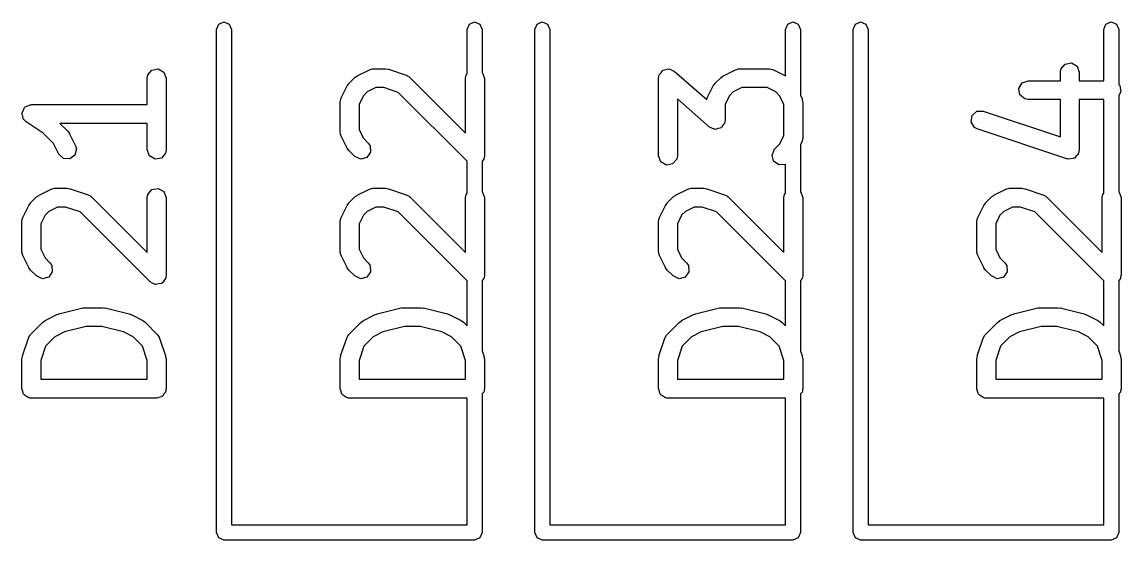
# Model space of a CAD drawing. Extents: x 44 to 268, y -129 to -26.
# Drawn here: x 141.91 to 150.68, y -101.35 to -97.22 of the extents above; entities that cross this region are included whole.
import ezdxf

# ---------------------------------------------------------------- set-up
doc = ezdxf.new("R2010")
doc.units = 0
doc.layers.add('BLACK', color=7, linetype='CONTINUOUS')

msp = doc.modelspace()

# ---------------------------------------------------------------- linework, layer by layer
at = {"layer": 'BLACK', "linetype": 'CONTINUOUS'}
for p, q in [((143.466, -97.284), (143.484, -97.2416)), ((143.484, -97.2416), (143.526, -97.224)), ((143.526, -97.224), (143.568, -97.2416)), ((143.568, -97.2416), (143.586, -97.284)), ((145.466, -97.284), (145.484, -97.2416)), ((145.484, -97.2416), (145.526, -97.224)), ((145.526, -97.224), (145.568, -97.2416)), ((145.568, -97.2416), (145.586, -97.284)), ((146.006, -97.284), (146.024, -97.2416)), ((146.024, -97.2416), (146.066, -97.224)), ((146.066, -97.224), (146.108, -97.2416)), ((146.108, -97.2416), (146.126, -97.284)), ((148.006, -97.284), (148.024, -97.2416)), ((148.024, -97.2416), (148.066, -97.224)), ((148.066, -97.224), (148.108, -97.2416)), ((148.108, -97.2416), (148.126, -97.284)), ((148.546, -97.284), (148.564, -97.2416)), ((148.564, -97.2416), (148.606, -97.224)), ((148.606, -97.224), (148.648, -97.2416)), ((148.648, -97.2416), (148.666, -97.284)), ((150.546, -97.284), (150.564, -97.2416)), ((150.564, -97.2416), (150.606, -97.224)), ((150.606, -97.224), (150.648, -97.2416)), ((150.648, -97.2416), (150.666, -97.284)), ((143.466, -101.294), (143.466, -97.284)), ((143.586, -97.284), (143.586, -101.234)), ((145.466, -97.6371), (145.466, -97.284)), ((145.586, -97.284), (145.586, -97.6238)), ((146.006, -101.294), (146.006, -97.284)), ((146.126, -97.284), (146.126, -101.234)), ((148.006, -97.6522), (148.006, -97.284)), ((148.126, -97.284), (148.126, -97.8096)), ((148.546, -101.294), (148.546, -97.284)), ((148.666, -97.284), (148.666, -101.234)), ((150.546, -97.6923), (150.546, -97.284)), ((150.666, -97.284), (150.666, -97.7235)), ((142.918, -97.6464), (142.951, -97.6071)), ((142.951, -97.6071), (143.002, -97.5982)), ((143.002, -97.5982), (143.046, -97.6239)), ((144.59, -97.6526), (144.686, -97.605)), ((144.686, -97.605), (144.711, -97.5976)), ((144.711, -97.5976), (144.715, -97.5986)), ((144.715, -97.5986), (144.719, -97.5971)), ((144.719, -97.5971), (144.814, -97.5971)), ((144.814, -97.5971), (144.836, -97.601)), ((144.836, -97.601), (144.838, -97.6009)), ((144.838, -97.6009), (144.981, -97.6486)), ((147.027, -97.6117), (147.031, -97.6071)), ((147.031, -97.6071), (147.051, -97.6036)), ((147.051, -97.6036), (147.07, -97.5971)), ((147.07, -97.5971), (147.076, -97.5993)), ((147.076, -97.5993), (147.082, -97.5982)), ((147.082, -97.5982), (147.099, -97.6083)), ((147.099, -97.6083), (147.118, -97.6157)), ((147.511, -97.6526), (147.607, -97.605)), ((147.607, -97.605), (147.631, -97.5976)), ((147.631, -97.5976), (147.636, -97.5986)), ((147.636, -97.5986), (147.64, -97.5971)), ((147.64, -97.5971), (147.878, -97.5971)), ((147.878, -97.5971), (147.904, -97.6016)), ((147.904, -97.6016), (147.907, -97.6045)), ((147.907, -97.6045), (147.912, -97.605)), ((147.912, -97.605), (148.006, -97.6522)), ((150.2, -97.6245), (150.205, -97.5988)), ((150.205, -97.5988), (150.238, -97.5595)), ((150.238, -97.5595), (150.288, -97.5506)), ((150.288, -97.5506), (150.333, -97.5763)), ((150.333, -97.5763), (150.35, -97.6245)), ((142.914, -97.6721), (142.918, -97.6464)), ((142.914, -97.8828), (142.914, -97.6721)), ((143.046, -97.6239), (143.064, -97.6721)), ((143.064, -97.6721), (143.064, -98.2435)), ((144.523, -97.7143), (144.571, -97.6667)), ((144.571, -97.6667), (144.589, -97.6538)), ((144.589, -97.6538), (144.59, -97.6526)), ((144.981, -97.6486), (145.004, -97.661)), ((145.004, -97.661), (145.006, -97.6648)), ((145.006, -97.6648), (145.01, -97.6667)), ((145.01, -97.6667), (145.454, -98.1101)), ((145.454, -97.6721), (145.458, -97.6464)), ((145.454, -98.1101), (145.454, -97.6721)), ((145.458, -97.6464), (145.466, -97.6371)), ((145.586, -97.6238), (145.586, -97.6239)), ((145.586, -97.6239), (145.604, -97.6721)), ((145.604, -97.6721), (145.604, -98.2911)), ((146.994, -97.6721), (146.996, -97.661)), ((146.994, -98.2911), (146.994, -97.6721)), ((146.995, -97.6575), (146.997, -97.6549)), ((146.996, -97.661), (146.995, -97.6575)), ((146.997, -97.6549), (146.998, -97.6464)), ((146.998, -97.6464), (147.011, -97.631)), ((147.011, -97.631), (147.022, -97.6137)), ((147.022, -97.6137), (147.027, -97.6117)), ((147.118, -97.6157), (147.378, -97.8431)), ((147.444, -97.7143), (147.492, -97.6667)), ((147.492, -97.6667), (147.51, -97.6538)), ((147.51, -97.6538), (147.511, -97.6526)), ((149.894, -97.7099), (149.942, -97.6923)), ((149.942, -97.6923), (150.2, -97.6923)), ((150.2, -97.6923), (150.2, -97.6245)), ((150.35, -97.6245), (150.35, -97.6923)), ((150.35, -97.6923), (150.546, -97.6923)), ((144.462, -97.829), (144.509, -97.7338)), ((144.509, -97.7338), (144.523, -97.7158)), ((144.523, -97.7158), (144.523, -97.7143)), ((144.668, -97.7814), (144.638, -97.8118)), ((144.737, -97.7471), (144.668, -97.7814)), ((144.802, -97.7471), (144.737, -97.7471)), ((144.917, -97.7853), (144.802, -97.7471)), ((145.466, -98.3346), (144.917, -97.7853)), ((147.382, -97.829), (147.43, -97.7338)), ((147.43, -97.7338), (147.443, -97.7158)), ((147.443, -97.7158), (147.444, -97.7143)), ((147.589, -97.7814), (147.559, -97.8118)), ((147.658, -97.7471), (147.589, -97.7814)), ((147.86, -97.7471), (147.658, -97.7471)), ((147.929, -97.7814), (147.86, -97.7471)), ((147.959, -97.8118), (147.929, -97.7814)), ((149.868, -97.7543), (149.894, -97.7099)), ((149.877, -97.8048), (149.868, -97.7543)), ((150.666, -97.7235), (150.674, -97.7298)), ((150.682, -97.7804), (150.666, -97.8089)), ((150.674, -97.7298), (150.682, -97.7804)), ((144.454, -97.8626), (144.458, -97.8369)), ((144.454, -98.1007), (144.454, -97.8626)), ((144.458, -97.8369), (144.461, -97.8335)), ((144.461, -97.8335), (144.462, -97.829)), ((144.638, -97.8118), (144.604, -97.8803)), ((147.4, -98.0619), (147.144, -97.8374)), ((147.144, -97.8374), (147.144, -98.2911)), ((147.378, -97.8431), (147.379, -97.8369)), ((147.379, -97.8369), (147.382, -97.8335)), ((147.382, -97.8335), (147.382, -97.829)), ((147.559, -97.8118), (147.525, -97.8803)), ((147.994, -97.8803), (147.959, -97.8118)), ((148.126, -97.8096), (148.136, -97.829)), ((148.136, -97.829), (148.143, -97.854)), ((148.143, -97.854), (148.142, -97.8584)), ((148.142, -97.8584), (148.144, -97.8626)), ((148.144, -97.8626), (148.144, -98.1483)), ((149.916, -97.8378), (149.877, -97.8048)), ((149.942, -97.8423), (149.916, -97.8378)), ((150.2, -97.8423), (149.942, -97.8423)), ((150.2, -98.1395), (150.2, -97.8423)), ((150.546, -97.8423), (150.35, -97.8423)), ((150.35, -97.8423), (150.35, -98.2435)), ((150.546, -98.5895), (150.546, -97.8423)), ((150.666, -97.8089), (150.666, -98.5762)), ((141.914, -97.953), (141.916, -97.949)), ((141.92, -97.9739), (141.914, -97.953)), ((141.915, -97.9448), (141.926, -97.9259)), ((141.916, -97.949), (141.915, -97.9448)), ((141.926, -97.9259), (141.934, -97.906)), ((141.934, -97.906), (141.938, -97.9041)), ((141.938, -97.9041), (141.94, -97.9004)), ((141.94, -97.9004), (141.961, -97.8929)), ((141.961, -97.8929), (141.98, -97.8833)), ((141.98, -97.8833), (141.985, -97.8843)), ((141.985, -97.8843), (141.989, -97.8828)), ((141.989, -97.8828), (142.914, -97.8828)), ((144.604, -97.8803), (144.604, -98.083)), ((147.525, -97.8803), (147.525, -98.0054)), ((147.994, -98.1306), (147.994, -97.8803)), ((149.495, -97.9697), (149.533, -97.9357)), ((149.533, -97.9357), (149.585, -97.9343)), ((149.585, -97.9343), (150.2, -98.1395)), ((141.924, -97.9953), (141.92, -97.9739)), ((141.927, -97.9981), (141.924, -97.9953)), ((141.928, -98.0022), (141.927, -97.9981)), ((141.947, -98.0202), (141.928, -98.0022)), ((142.084, -98.1113), (141.947, -98.0202)), ((142.914, -98.0328), (142.217, -98.0328)), ((142.217, -98.0328), (142.28, -98.0953)), ((142.914, -98.2435), (142.914, -98.0328)), ((147.507, -98.0466), (147.497, -98.0639)), ((147.52, -98.0311), (147.507, -98.0466)), ((147.522, -98.0226), (147.52, -98.0311)), ((147.523, -98.02), (147.522, -98.0226)), ((147.525, -98.0054), (147.523, -98.0165)), ((147.523, -98.0165), (147.523, -98.02)), ((149.488, -98.0205), (149.495, -97.9697)), ((149.514, -98.0642), (149.488, -98.0205)), ((142.165, -98.1927), (142.084, -98.1113)), ((142.28, -98.0953), (142.293, -98.1136)), ((142.293, -98.1136), (142.294, -98.1147)), ((142.294, -98.1147), (142.341, -98.21)), ((144.455, -98.1049), (144.454, -98.1007)), ((144.454, -98.1092), (144.455, -98.1049)), ((144.462, -98.1342), (144.454, -98.1092)), ((144.509, -98.2294), (144.462, -98.1342)), ((144.604, -98.083), (144.638, -98.1515)), ((147.419, -98.0692), (147.4, -98.0619)), ((147.437, -98.0793), (147.419, -98.0692)), ((147.442, -98.0782), (147.437, -98.0793)), ((147.448, -98.0804), (147.442, -98.0782)), ((147.467, -98.0739), (147.448, -98.0804)), ((147.487, -98.0704), (147.467, -98.0739)), ((147.491, -98.0658), (147.487, -98.0704)), ((147.497, -98.0639), (147.491, -98.0658)), ((147.959, -98.1991), (147.994, -98.1306)), ((149.537, -98.0766), (149.514, -98.0642)), ((150.252, -98.3147), (149.537, -98.0766)), ((142.207, -98.2771), (142.165, -98.1927)), ((142.341, -98.21), (142.349, -98.2349)), ((144.638, -98.1515), (144.677, -98.1905)), ((144.677, -98.1905), (144.692, -98.2118)), ((144.692, -98.2118), (144.696, -98.2629)), ((147.92, -98.2381), (147.959, -98.1991)), ((148.136, -98.1818), (148.126, -98.2012)), ((148.126, -98.2012), (148.126, -98.5762)), ((148.139, -98.1739), (148.136, -98.1774)), ((148.136, -98.1774), (148.136, -98.1818)), ((148.144, -98.1483), (148.139, -98.1739)), ((142.245, -98.3123), (142.207, -98.2771)), ((142.337, -98.2848), (142.296, -98.3154)), ((142.349, -98.2349), (142.337, -98.2848)), ((142.931, -98.2917), (142.914, -98.2435)), ((142.976, -98.3174), (142.931, -98.2917)), ((143.026, -98.3085), (142.976, -98.3174)), ((143.059, -98.2692), (143.026, -98.3085)), ((143.064, -98.2435), (143.059, -98.2692)), ((144.51, -98.2306), (144.509, -98.2294)), ((144.523, -98.2489), (144.51, -98.2306)), ((144.571, -98.2966), (144.523, -98.2489)), ((144.617, -98.3182), (144.571, -98.2966)), ((144.667, -98.305), (144.617, -98.3182)), ((144.696, -98.2629), (144.667, -98.305)), ((145.601, -98.3106), (145.6, -98.3122)), ((145.604, -98.2911), (145.601, -98.3073)), ((145.601, -98.3073), (145.601, -98.3106)), ((147.011, -98.3394), (146.994, -98.2911)), ((147.144, -98.2911), (147.139, -98.3168)), ((147.899, -98.2846), (147.92, -98.2381)), ((147.912, -98.3342), (147.899, -98.2846)), ((150.307, -98.3095), (150.303, -98.3133)), ((150.313, -98.3085), (150.307, -98.3095)), ((150.326, -98.2928), (150.313, -98.3085)), ((150.341, -98.2792), (150.326, -98.2928)), ((150.342, -98.2736), (150.341, -98.2792)), ((150.346, -98.2692), (150.342, -98.2736)), ((150.35, -98.2435), (150.346, -98.2692)), ((142.296, -98.3154), (142.245, -98.3123)), ((145.466, -98.5895), (145.466, -98.3346)), ((145.599, -98.3168), (145.586, -98.3324)), ((145.586, -98.3324), (145.586, -98.5762)), ((145.6, -98.3122), (145.599, -98.3168)), ((147.056, -98.365), (147.011, -98.3394)), ((147.106, -98.3561), (147.056, -98.365)), ((147.139, -98.3168), (147.106, -98.3561)), ((147.954, -98.3636), (147.912, -98.3342)), ((148.005, -98.3591), (147.954, -98.3636)), ((148.006, -98.3585), (148.005, -98.3591)), ((148.006, -98.5895), (148.006, -98.3585)), ((150.257, -98.3145), (150.252, -98.3147)), ((150.262, -98.3174), (150.257, -98.3145)), ((150.282, -98.3138), (150.262, -98.3174)), ((150.303, -98.3133), (150.282, -98.3138)), ((142.05, -98.605), (142.146, -98.5574)), ((142.146, -98.5574), (142.171, -98.55)), ((142.171, -98.55), (142.175, -98.551)), ((142.175, -98.551), (142.179, -98.5495)), ((142.179, -98.5495), (142.274, -98.5495)), ((142.274, -98.5495), (142.296, -98.5534)), ((142.296, -98.5534), (142.298, -98.5533)), ((142.298, -98.5533), (142.441, -98.6009)), ((142.918, -98.5988), (142.951, -98.5595)), ((142.951, -98.5595), (143.002, -98.5506)), ((143.002, -98.5506), (143.046, -98.5763)), ((144.59, -98.605), (144.686, -98.5574)), ((144.686, -98.5574), (144.711, -98.55)), ((144.711, -98.55), (144.715, -98.551)), ((144.715, -98.551), (144.719, -98.5495)), ((144.719, -98.5495), (144.814, -98.5495)), ((144.814, -98.5495), (144.836, -98.5534)), ((144.836, -98.5534), (144.838, -98.5533)), ((144.838, -98.5533), (144.981, -98.6009)), ((147.13, -98.605), (147.226, -98.5574)), ((147.226, -98.5574), (147.251, -98.55)), ((147.251, -98.55), (147.255, -98.551)), ((147.255, -98.551), (147.259, -98.5495)), ((147.259, -98.5495), (147.354, -98.5495)), ((147.354, -98.5495), (147.376, -98.5534)), ((147.376, -98.5534), (147.378, -98.5533)), ((147.378, -98.5533), (147.521, -98.6009)), ((149.67, -98.605), (149.766, -98.5574)), ((149.766, -98.5574), (149.791, -98.55)), ((149.791, -98.55), (149.795, -98.551)), ((149.795, -98.551), (149.799, -98.5495)), ((149.799, -98.5495), (149.894, -98.5495)), ((149.894, -98.5495), (149.916, -98.5534)), ((149.916, -98.5534), (149.918, -98.5533)), ((149.918, -98.5533), (150.061, -98.6009)), ((141.983, -98.6667), (142.031, -98.6191)), ((142.031, -98.6191), (142.049, -98.6062)), ((142.049, -98.6062), (142.05, -98.605)), ((142.441, -98.6009), (142.464, -98.6133)), ((142.464, -98.6133), (142.466, -98.6172)), ((142.466, -98.6172), (142.47, -98.6191)), ((142.47, -98.6191), (142.914, -99.0625)), ((142.914, -98.6245), (142.918, -98.5988)), ((142.914, -99.0625), (142.914, -98.6245)), ((143.046, -98.5763), (143.064, -98.6245)), ((143.064, -98.6245), (143.064, -99.2435)), ((144.523, -98.6667), (144.571, -98.6191)), ((144.571, -98.6191), (144.589, -98.6062)), ((144.589, -98.6062), (144.59, -98.605)), ((144.981, -98.6009), (145.004, -98.6133)), ((145.004, -98.6133), (145.006, -98.6172)), ((145.006, -98.6172), (145.01, -98.6191)), ((145.01, -98.6191), (145.454, -99.0625)), ((145.454, -98.6245), (145.458, -98.5988)), ((145.454, -99.0625), (145.454, -98.6245)), ((145.458, -98.5988), (145.466, -98.5895)), ((145.586, -98.5762), (145.586, -98.5763)), ((145.586, -98.5763), (145.604, -98.6245)), ((145.604, -98.6245), (145.604, -99.2435)), ((147.063, -98.6667), (147.111, -98.6191)), ((147.111, -98.6191), (147.129, -98.6062)), ((147.129, -98.6062), (147.13, -98.605)), ((147.521, -98.6009), (147.544, -98.6133)), ((147.544, -98.6133), (147.546, -98.6172)), ((147.546, -98.6172), (147.55, -98.6191)), ((147.55, -98.6191), (147.994, -99.0625)), ((147.994, -98.6245), (147.998, -98.5988)), ((147.994, -99.0625), (147.994, -98.6245)), ((147.998, -98.5988), (148.006, -98.5895)), ((148.126, -98.5762), (148.126, -98.5763)), ((148.126, -98.5763), (148.144, -98.6245)), ((148.144, -98.6245), (148.144, -99.2435)), ((149.603, -98.6667), (149.651, -98.6191)), ((149.651, -98.6191), (149.669, -98.6062)), ((149.669, -98.6062), (149.67, -98.605)), ((150.061, -98.6009), (150.084, -98.6133)), ((150.084, -98.6133), (150.086, -98.6172)), ((150.086, -98.6172), (150.09, -98.6191)), ((150.09, -98.6191), (150.534, -99.0625)), ((150.534, -98.6245), (150.538, -98.5988)), ((150.534, -99.0625), (150.534, -98.6245)), ((150.538, -98.5988), (150.546, -98.5895)), ((150.666, -98.5762), (150.666, -98.5763)), ((150.666, -98.5763), (150.684, -98.6245)), ((150.684, -98.6245), (150.684, -99.2435)), ((141.922, -98.7814), (141.969, -98.6862)), ((141.969, -98.6862), (141.983, -98.6682)), ((141.983, -98.6682), (141.983, -98.6667)), ((142.128, -98.7337), (142.098, -98.7641)), ((142.197, -98.6995), (142.128, -98.7337)), ((142.262, -98.6995), (142.197, -98.6995)), ((142.377, -98.7376), (142.262, -98.6995)), ((142.936, -99.2966), (142.377, -98.7376)), ((144.462, -98.7814), (144.509, -98.6862)), ((144.509, -98.6862), (144.523, -98.6682)), ((144.523, -98.6682), (144.523, -98.6667)), ((144.668, -98.7337), (144.638, -98.7641)), ((144.737, -98.6995), (144.668, -98.7337)), ((144.802, -98.6995), (144.737, -98.6995)), ((144.917, -98.7376), (144.802, -98.6995)), ((145.466, -99.287), (144.917, -98.7376)), ((147.002, -98.7814), (147.049, -98.6862)), ((147.049, -98.6862), (147.063, -98.6682)), ((147.063, -98.6682), (147.063, -98.6667)), ((147.208, -98.7337), (147.178, -98.7641)), ((147.277, -98.6995), (147.208, -98.7337)), ((147.342, -98.6995), (147.277, -98.6995)), ((147.457, -98.7376), (147.342, -98.6995)), ((148.006, -99.287), (147.457, -98.7376)), ((149.542, -98.7814), (149.589, -98.6862)), ((149.589, -98.6862), (149.603, -98.6682)), ((149.603, -98.6682), (149.603, -98.6667)), ((149.748, -98.7337), (149.718, -98.7641)), ((149.817, -98.6995), (149.748, -98.7337)), ((149.882, -98.6995), (149.817, -98.6995)), ((149.997, -98.7376), (149.882, -98.6995)), ((150.546, -99.287), (149.997, -98.7376)), ((141.914, -98.815), (141.918, -98.7893)), ((141.914, -99.053), (141.914, -98.815)), ((141.918, -98.7893), (141.921, -98.7859)), ((141.921, -98.7859), (141.922, -98.7814)), ((142.098, -98.7641), (142.064, -98.8327)), ((142.064, -98.8327), (142.064, -99.0353)), ((144.454, -98.815), (144.458, -98.7893)), ((144.454, -99.053), (144.454, -98.815)), ((144.458, -98.7893), (144.461, -98.7859)), ((144.461, -98.7859), (144.462, -98.7814)), ((144.638, -98.7641), (144.604, -98.8327)), ((144.604, -98.8327), (144.604, -99.0353)), ((146.994, -98.815), (146.998, -98.7893)), ((146.994, -99.053), (146.994, -98.815)), ((146.998, -98.7893), (147.001, -98.7859)), ((147.001, -98.7859), (147.002, -98.7814)), ((147.178, -98.7641), (147.144, -98.8327)), ((147.144, -98.8327), (147.144, -99.0353)), ((149.534, -98.815), (149.538, -98.7893)), ((149.534, -99.053), (149.534, -98.815)), ((149.538, -98.7893), (149.541, -98.7859)), ((149.541, -98.7859), (149.542, -98.7814)), ((149.718, -98.7641), (149.684, -98.8327)), ((149.684, -98.8327), (149.684, -99.0353)), ((141.915, -99.0573), (141.914, -99.053)), ((141.914, -99.0616), (141.915, -99.0573)), ((141.922, -99.0866), (141.914, -99.0616)), ((141.969, -99.1818), (141.922, -99.0866)), ((142.064, -99.0353), (142.098, -99.1039)), ((144.455, -99.0573), (144.454, -99.053)), ((144.454, -99.0616), (144.455, -99.0573)), ((144.462, -99.0866), (144.454, -99.0616)), ((144.509, -99.1818), (144.462, -99.0866)), ((144.604, -99.0353), (144.638, -99.1039)), ((146.995, -99.0573), (146.994, -99.053)), ((146.994, -99.0616), (146.995, -99.0573)), ((147.002, -99.0866), (146.994, -99.0616)), ((147.049, -99.1818), (147.002, -99.0866)), ((147.144, -99.0353), (147.178, -99.1039)), ((149.535, -99.0573), (149.534, -99.053)), ((149.534, -99.0616), (149.535, -99.0573)), ((149.542, -99.0866), (149.534, -99.0616)), ((149.589, -99.1818), (149.542, -99.0866)), ((149.684, -99.0353), (149.718, -99.1039)), ((141.97, -99.183), (141.969, -99.1818)), ((141.983, -99.2013), (141.97, -99.183)), ((142.098, -99.1039), (142.137, -99.1429)), ((142.137, -99.1429), (142.152, -99.1642)), ((142.152, -99.1642), (142.156, -99.2153)), ((144.51, -99.183), (144.509, -99.1818)), ((144.523, -99.2013), (144.51, -99.183)), ((144.638, -99.1039), (144.677, -99.1429)), ((144.677, -99.1429), (144.692, -99.1642)), ((144.692, -99.1642), (144.696, -99.2153)), ((147.05, -99.183), (147.049, -99.1818)), ((147.063, -99.2013), (147.05, -99.183)), ((147.178, -99.1039), (147.217, -99.1429)), ((147.217, -99.1429), (147.232, -99.1642)), ((147.232, -99.1642), (147.236, -99.2153)), ((149.59, -99.183), (149.589, -99.1818)), ((149.603, -99.2013), (149.59, -99.183)), ((149.718, -99.1039), (149.757, -99.1429)), ((149.757, -99.1429), (149.772, -99.1642)), ((149.772, -99.1642), (149.776, -99.2153)), ((142.031, -99.2489), (141.983, -99.2013)), ((142.077, -99.2706), (142.031, -99.2489)), ((142.127, -99.2573), (142.077, -99.2706)), ((142.156, -99.2153), (142.127, -99.2573)), ((143.059, -99.2692), (143.045, -99.2865)), ((143.06, -99.2646), (143.059, -99.2692)), ((143.061, -99.2629), (143.06, -99.2646)), ((143.064, -99.2435), (143.061, -99.2596)), ((143.061, -99.2596), (143.061, -99.2629)), ((144.571, -99.2489), (144.523, -99.2013)), ((144.617, -99.2706), (144.571, -99.2489)), ((144.667, -99.2573), (144.617, -99.2706)), ((144.696, -99.2153), (144.667, -99.2573)), ((145.599, -99.2692), (145.586, -99.2848)), ((145.6, -99.2646), (145.599, -99.2692)), ((145.601, -99.2629), (145.6, -99.2646)), ((145.604, -99.2435), (145.601, -99.2596)), ((145.601, -99.2596), (145.601, -99.2629)), ((147.111, -99.2489), (147.063, -99.2013)), ((147.157, -99.2706), (147.111, -99.2489)), ((147.207, -99.2573), (147.157, -99.2706)), ((147.236, -99.2153), (147.207, -99.2573)), ((148.139, -99.2692), (148.126, -99.2848)), ((148.14, -99.2646), (148.139, -99.2692)), ((148.141, -99.2629), (148.14, -99.2646)), ((148.144, -99.2435), (148.141, -99.2596)), ((148.141, -99.2596), (148.141, -99.2629)), ((149.651, -99.2489), (149.603, -99.2013)), ((149.697, -99.2706), (149.651, -99.2489)), ((149.747, -99.2573), (149.697, -99.2706)), ((149.776, -99.2153), (149.747, -99.2573)), ((150.679, -99.2692), (150.666, -99.2848)), ((150.68, -99.2646), (150.679, -99.2692)), ((150.681, -99.2629), (150.68, -99.2646)), ((150.684, -99.2435), (150.681, -99.2596)), ((150.681, -99.2596), (150.681, -99.2629)), ((142.956, -99.3061), (142.936, -99.2966)), ((142.976, -99.3174), (142.956, -99.3061)), ((142.979, -99.3168), (142.976, -99.3174)), ((142.982, -99.3182), (142.979, -99.3168)), ((143.004, -99.3124), (142.982, -99.3182)), ((143.026, -99.3085), (143.004, -99.3124)), ((143.028, -99.3058), (143.026, -99.3085)), ((143.032, -99.305), (143.028, -99.3058)), ((143.045, -99.2865), (143.032, -99.305)), ((145.466, -99.6463), (145.466, -99.287)), ((145.586, -99.2848), (145.586, -99.8452)), ((148.006, -99.6463), (148.006, -99.287)), ((148.126, -99.2848), (148.126, -99.8452)), ((150.546, -99.6463), (150.546, -99.287)), ((150.666, -99.2848), (150.666, -99.8452)), ((142.209, -99.5517), (142.399, -99.5041)), ((142.399, -99.5041), (142.414, -99.503)), ((142.414, -99.503), (142.417, -99.5019)), ((142.417, -99.5019), (142.56, -99.5019)), ((142.56, -99.5019), (142.575, -99.5045)), ((142.575, -99.5045), (142.578, -99.5041)), ((142.578, -99.5041), (142.769, -99.5517)), ((144.749, -99.5517), (144.939, -99.5041)), ((144.939, -99.5041), (144.954, -99.503)), ((144.954, -99.503), (144.957, -99.5019)), ((144.957, -99.5019), (145.1, -99.5019)), ((145.1, -99.5019), (145.115, -99.5045)), ((145.115, -99.5045), (145.118, -99.5041)), ((145.118, -99.5041), (145.309, -99.5517)), ((147.289, -99.5517), (147.479, -99.5041)), ((147.479, -99.5041), (147.494, -99.503)), ((147.494, -99.503), (147.497, -99.5019)), ((147.497, -99.5019), (147.64, -99.5019)), ((147.64, -99.5019), (147.655, -99.5045)), ((147.655, -99.5045), (147.658, -99.5041)), ((147.658, -99.5041), (147.849, -99.5517)), ((149.829, -99.5517), (150.019, -99.5041)), ((150.019, -99.5041), (150.034, -99.503)), ((150.034, -99.503), (150.037, -99.5019)), ((150.037, -99.5019), (150.18, -99.5019)), ((150.18, -99.5019), (150.195, -99.5045)), ((150.195, -99.5045), (150.198, -99.5041)), ((150.198, -99.5041), (150.389, -99.5517)), ((141.983, -99.7143), (142.078, -99.6191)), ((142.078, -99.6191), (142.097, -99.6062)), ((142.097, -99.6062), (142.098, -99.605)), ((142.098, -99.605), (142.193, -99.5574)), ((142.193, -99.5574), (142.206, -99.5537)), ((142.206, -99.5537), (142.209, -99.5517)), ((142.769, -99.5517), (142.781, -99.557)), ((142.781, -99.557), (142.784, -99.5574)), ((142.784, -99.5574), (142.879, -99.605)), ((142.879, -99.605), (142.897, -99.6184)), ((142.897, -99.6184), (142.899, -99.6191)), ((142.899, -99.6191), (142.994, -99.7143)), ((144.523, -99.7143), (144.618, -99.6191)), ((144.618, -99.6191), (144.637, -99.6062)), ((144.637, -99.6062), (144.638, -99.605)), ((144.638, -99.605), (144.733, -99.5574)), ((144.733, -99.5574), (144.746, -99.5537)), ((144.746, -99.5537), (144.749, -99.5517)), ((145.309, -99.5517), (145.321, -99.557)), ((145.321, -99.557), (145.324, -99.5574)), ((145.324, -99.5574), (145.419, -99.605)), ((145.419, -99.605), (145.437, -99.6184)), ((145.437, -99.6184), (145.439, -99.6191)), ((145.439, -99.6191), (145.466, -99.6463)), ((147.063, -99.7143), (147.158, -99.6191)), ((147.158, -99.6191), (147.177, -99.6062)), ((147.177, -99.6062), (147.178, -99.605)), ((147.178, -99.605), (147.273, -99.5574)), ((147.273, -99.5574), (147.286, -99.5537)), ((147.286, -99.5537), (147.289, -99.5517)), ((147.849, -99.5517), (147.861, -99.557)), ((147.861, -99.557), (147.864, -99.5574)), ((147.864, -99.5574), (147.959, -99.605)), ((147.959, -99.605), (147.977, -99.6184)), ((147.977, -99.6184), (147.979, -99.6191)), ((147.979, -99.6191), (148.006, -99.6463)), ((149.603, -99.7143), (149.698, -99.6191)), ((149.698, -99.6191), (149.717, -99.6062)), ((149.717, -99.6062), (149.718, -99.605)), ((149.718, -99.605), (149.813, -99.5574)), ((149.813, -99.5574), (149.826, -99.5537)), ((149.826, -99.5537), (149.829, -99.5517)), ((150.389, -99.5517), (150.401, -99.557)), ((150.401, -99.557), (150.404, -99.5574)), ((150.404, -99.5574), (150.499, -99.605)), ((150.499, -99.605), (150.517, -99.6184)), ((150.517, -99.6184), (150.519, -99.6191)), ((150.519, -99.6191), (150.546, -99.6463)), ((141.981, -99.7184), (141.983, -99.7143)), ((142.253, -99.6952), (142.176, -99.7337)), ((142.426, -99.6519), (142.253, -99.6952)), ((142.551, -99.6519), (142.426, -99.6519)), ((142.724, -99.6952), (142.551, -99.6519)), ((142.801, -99.7337), (142.724, -99.6952)), ((142.994, -99.7143), (143.009, -99.7356)), ((144.521, -99.7184), (144.523, -99.7143)), ((144.793, -99.6952), (144.716, -99.7337)), ((144.966, -99.6519), (144.793, -99.6952)), ((145.091, -99.6519), (144.966, -99.6519)), ((145.264, -99.6952), (145.091, -99.6519)), ((145.341, -99.7337), (145.264, -99.6952)), ((147.061, -99.7184), (147.063, -99.7143)), ((147.333, -99.6952), (147.256, -99.7337)), ((147.506, -99.6519), (147.333, -99.6952)), ((147.631, -99.6519), (147.506, -99.6519)), ((147.804, -99.6952), (147.631, -99.6519)), ((147.881, -99.7337), (147.804, -99.6952)), ((149.601, -99.7184), (149.603, -99.7143)), ((149.873, -99.6952), (149.796, -99.7337)), ((150.046, -99.6519), (149.873, -99.6952)), ((150.171, -99.6519), (150.046, -99.6519)), ((150.344, -99.6952), (150.171, -99.6519)), ((150.421, -99.7337), (150.344, -99.6952)), ((141.917, -99.8865), (141.965, -99.7436)), ((141.965, -99.7436), (141.977, -99.7207)), ((141.977, -99.7207), (141.981, -99.7184)), ((142.176, -99.7337), (142.102, -99.8078)), ((142.875, -99.8078), (142.801, -99.7337)), ((143.009, -99.7356), (143.009, -99.7401)), ((143.009, -99.7401), (143.012, -99.7436)), ((143.012, -99.7436), (143.06, -99.8865)), ((144.457, -99.8865), (144.505, -99.7436)), ((144.505, -99.7436), (144.517, -99.7207)), ((144.517, -99.7207), (144.521, -99.7184)), ((144.716, -99.7337), (144.642, -99.8078)), ((145.415, -99.8078), (145.341, -99.7337)), ((146.997, -99.8865), (147.045, -99.7436)), ((147.045, -99.7436), (147.057, -99.7207)), ((147.057, -99.7207), (147.061, -99.7184)), ((147.256, -99.7337), (147.182, -99.8078)), ((147.955, -99.8078), (147.881, -99.7337)), ((149.537, -99.8865), (149.585, -99.7436)), ((149.585, -99.7436), (149.597, -99.7207)), ((149.597, -99.7207), (149.601, -99.7184)), ((149.796, -99.7337), (149.722, -99.8078)), ((150.495, -99.8078), (150.421, -99.7337)), ((141.914, -99.9102), (141.918, -99.8881)), ((141.918, -99.8881), (141.917, -99.8865)), ((142.102, -99.8078), (142.064, -99.9224)), ((142.914, -99.9224), (142.875, -99.8078)), ((143.06, -99.8865), (143.063, -99.9087)), ((144.454, -99.9102), (144.458, -99.8881)), ((144.458, -99.8881), (144.457, -99.8865)), ((144.642, -99.8078), (144.604, -99.9224)), ((145.454, -99.9224), (145.415, -99.8078)), ((145.586, -99.8452), (145.6, -99.8865)), ((145.6, -99.8865), (145.603, -99.9087)), ((146.994, -99.9102), (146.998, -99.8881)), ((146.998, -99.8881), (146.997, -99.8865)), ((147.182, -99.8078), (147.144, -99.9224)), ((147.994, -99.9224), (147.955, -99.8078)), ((148.126, -99.8452), (148.14, -99.8865)), ((148.14, -99.8865), (148.143, -99.9087)), ((149.534, -99.9102), (149.538, -99.8881)), ((149.538, -99.8881), (149.537, -99.8865)), ((149.722, -99.8078), (149.684, -99.9224)), ((150.534, -99.9224), (150.495, -99.8078)), ((150.666, -99.8452), (150.68, -99.8865)), ((150.68, -99.8865), (150.683, -99.9087)), ((141.914, -100.148), (141.914, -99.9102)), ((142.064, -99.9224), (142.064, -100.073)), ((142.914, -100.073), (142.914, -99.9224)), ((143.063, -99.9087), (143.064, -99.9102)), ((143.064, -99.9102), (143.064, -100.148)), ((144.454, -100.148), (144.454, -99.9102)), ((144.604, -99.9224), (144.604, -100.073)), ((145.454, -100.073), (145.454, -99.9224)), ((145.603, -99.9087), (145.604, -99.9102)), ((145.604, -99.9102), (145.604, -100.148)), ((146.994, -100.148), (146.994, -99.9102)), ((147.144, -99.9224), (147.144, -100.073)), ((147.994, -100.073), (147.994, -99.9224)), ((148.143, -99.9087), (148.144, -99.9102)), ((148.144, -99.9102), (148.144, -100.148)), ((149.534, -100.148), (149.534, -99.9102)), ((149.684, -99.9224), (149.684, -100.073)), ((150.534, -100.073), (150.534, -99.9224)), ((150.683, -99.9087), (150.684, -99.9102)), ((150.684, -99.9102), (150.684, -100.148)), ((141.92, -100.167), (141.914, -100.148)), ((142.064, -100.073), (142.914, -100.073)), ((143.064, -100.148), (143.062, -100.158)), ((144.46, -100.167), (144.454, -100.148)), ((144.604, -100.073), (145.454, -100.073)), ((145.604, -100.148), (145.602, -100.158)), ((147, -100.167), (146.994, -100.148)), ((147.144, -100.073), (147.994, -100.073)), ((148.144, -100.148), (148.142, -100.158)), ((149.54, -100.167), (149.534, -100.148)), ((149.684, -100.073), (150.534, -100.073)), ((150.684, -100.148), (150.682, -100.158)), ((141.924, -100.186), (141.92, -100.167)), ((141.929, -100.19), (141.924, -100.186)), ((141.931, -100.196), (141.929, -100.19)), ((141.948, -100.206), (141.931, -100.196)), ((141.963, -100.219), (141.948, -100.206)), ((141.973, -100.22), (141.963, -100.219)), ((141.976, -100.222), (141.973, -100.22)), ((141.979, -100.222), (141.976, -100.222)), ((141.989, -100.223), (141.979, -100.222)), ((142.989, -100.223), (141.989, -100.223)), ((143.007, -100.217), (142.989, -100.223)), ((143.026, -100.213), (143.007, -100.217)), ((143.03, -100.208), (143.026, -100.213)), ((143.037, -100.206), (143.03, -100.208)), ((143.047, -100.189), (143.037, -100.206)), ((143.059, -100.174), (143.047, -100.189)), ((143.061, -100.164), (143.059, -100.174)), ((143.062, -100.161), (143.061, -100.164)), ((143.062, -100.158), (143.062, -100.161)), ((144.464, -100.186), (144.46, -100.167)), ((144.469, -100.19), (144.464, -100.186)), ((144.471, -100.196), (144.469, -100.19)), ((144.488, -100.206), (144.471, -100.196)), ((144.503, -100.219), (144.488, -100.206)), ((144.513, -100.22), (144.503, -100.219)), ((144.516, -100.222), (144.513, -100.22)), ((144.519, -100.222), (144.516, -100.222)), ((144.529, -100.223), (144.519, -100.222)), ((145.466, -100.223), (144.529, -100.223)), ((145.466, -101.234), (145.466, -100.223)), ((145.587, -100.189), (145.586, -100.19)), ((145.586, -100.19), (145.586, -101.294)), ((145.599, -100.174), (145.587, -100.189)), ((145.601, -100.164), (145.599, -100.174)), ((145.602, -100.161), (145.601, -100.164)), ((145.602, -100.158), (145.602, -100.161)), ((147.004, -100.186), (147, -100.167)), ((147.009, -100.19), (147.004, -100.186)), ((147.011, -100.196), (147.009, -100.19)), ((147.028, -100.206), (147.011, -100.196)), ((147.043, -100.219), (147.028, -100.206)), ((147.053, -100.22), (147.043, -100.219)), ((147.056, -100.222), (147.053, -100.22)), ((147.059, -100.222), (147.056, -100.222)), ((147.069, -100.223), (147.059, -100.222)), ((148.006, -100.223), (147.069, -100.223)), ((148.006, -101.234), (148.006, -100.223)), ((148.127, -100.189), (148.126, -100.19)), ((148.126, -100.19), (148.126, -101.294)), ((148.139, -100.174), (148.127, -100.189)), ((148.141, -100.164), (148.139, -100.174)), ((148.142, -100.161), (148.141, -100.164)), ((148.142, -100.158), (148.142, -100.161)), ((149.544, -100.186), (149.54, -100.167)), ((149.549, -100.19), (149.544, -100.186)), ((149.551, -100.196), (149.549, -100.19)), ((149.568, -100.206), (149.551, -100.196)), ((149.583, -100.219), (149.568, -100.206)), ((149.593, -100.22), (149.583, -100.219)), ((149.596, -100.222), (149.593, -100.22)), ((149.599, -100.222), (149.596, -100.222)), ((149.609, -100.223), (149.599, -100.222)), ((150.546, -100.223), (149.609, -100.223)), ((150.546, -101.234), (150.546, -100.223)), ((150.667, -100.189), (150.666, -100.19)), ((150.666, -100.19), (150.666, -101.294)), ((150.679, -100.174), (150.667, -100.189)), ((150.681, -100.164), (150.679, -100.174)), ((150.682, -100.161), (150.681, -100.164)), ((150.682, -100.158), (150.682, -100.161)), ((143.586, -101.234), (145.466, -101.234)), ((146.126, -101.234), (148.006, -101.234)), ((148.666, -101.234), (150.546, -101.234)), ((143.484, -101.336), (143.466, -101.294)), ((143.526, -101.354), (143.484, -101.336)), ((145.526, -101.354), (143.526, -101.354)), ((145.568, -101.336), (145.526, -101.354)), ((145.586, -101.294), (145.568, -101.336)), ((146.024, -101.336), (146.006, -101.294)), ((146.066, -101.354), (146.024, -101.336)), ((148.066, -101.354), (146.066, -101.354)), ((148.108, -101.336), (148.066, -101.354)), ((148.126, -101.294), (148.108, -101.336)), ((148.564, -101.336), (148.546, -101.294)), ((148.606, -101.354), (148.564, -101.336)), ((150.606, -101.354), (148.606, -101.354)), ((150.648, -101.336), (150.606, -101.354)), ((150.666, -101.294), (150.648, -101.336))]:
    msp.add_line(p, q, dxfattribs=at)

doc.saveas('drawing.dxf')
